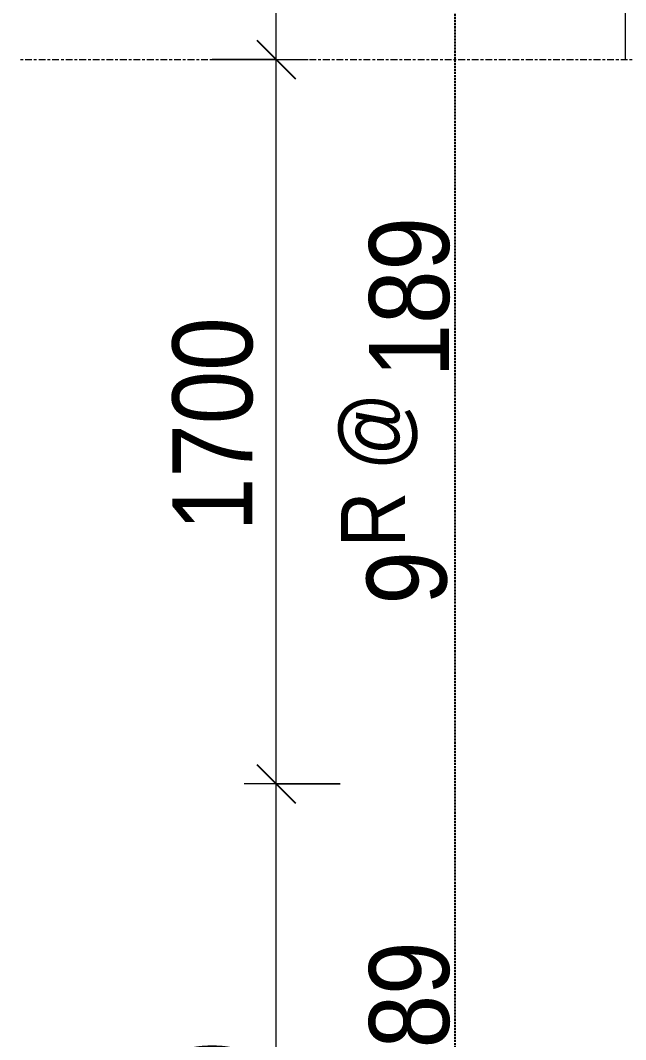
# Model space of a CAD drawing. Header units: millimetres. Extents: x -38913 to 20524, y -4975 to 129755.
# Drawn here: x 6159 to 7578, y 10100 to 12492 of the extents above; entities that cross this region are included whole.
import ezdxf

# ---------------------------------------------------------------- set-up
doc = ezdxf.new("R2010")
doc.units = ezdxf.units.MM
doc.linetypes.add('Centre', pattern=[31.75, 6.35, -4.7625, 15.875, -4.7625])
doc.linetypes.add('Hidden', pattern=[7.14375, 4.7625, -2.38125])
for name, color, linetype, lineweight in [('A-ANNO-DIMS', 211, 'Continuous', 9), ('A-ANNO-DIMS-75', 211, 'Continuous', 9), ('A-DETL-GENF', 92, 'Continuous', 18), ('A-DETL-GENF-3', 92, 'Hidden', 25), ('A-FLOR-LEVL-2', 51, 'Centre', 9), ('A-WALL', 113, 'Continuous', 18), ('S-STRS-IDEN-1', 31, 'Continuous', 9)]:
    doc.layers.add(name, color=color, linetype=linetype, lineweight=lineweight)
doc.styles.add('UTM Avo_1', font='', dxfattribs={"width": 0.9, "height": 187.5})
doc.styles.add('UTM Avo_2', font='', dxfattribs={"width": 0.9, "height": 150})
doc.styles.add('UTM Avo_3', font='', dxfattribs={"width": 0.9, "height": 187.5})
doc.styles.get('UTM Avo_1').set_extended_font_data('UTM Avo')
doc.styles.get('UTM Avo_2').set_extended_font_data('UTM Avo')
doc.styles.get('UTM Avo_3').set_extended_font_data('UTM Avo')
doc.dimstyles.new('1_Dim_chi_tiet_2_5_2', dxfattribs={"dimscale": 304.8, "dimtxt": 187.368928, "dimasz": 0.295276, "dimexe": 0.246063, "dimexo": 0.0625, "dimgap": 0.024606, "dimtad": 1, "dimdec": 0, "dimrnd": 5, "dimzin": 0, "dimdsep": 46, "dimtxsty": 'UTM Avo_1', "dimblk1": 'OBLIQUE', "dimblk2": 'OBLIQUE', "dimsah": 1, "dimcen": 0.09, "dimdle": 0.246063, "dimazin": 0, "dimtfac": 1, "dimtdec": 4, "dimtix": 1, "dimtmove": 0, "dimatfit": 3, "dimfxl": 0.492126, "dimfxlon": 1, "dimtvp": 1, "dimtolj": 1, "dimtzin": 0, "dimarcsym": 2})

# ---------------------------------------------------------------- blocks, each defined once
blk = doc.blocks.new('BORDER VIEW - BORDER VIEW-3762793-TKCS_THANG BỘ TB4 - MẶT CẮT')
at = {"layer": 'A-DETL-GENF-3'}
blk.add_line((-127662.6, -2350), (-127662.6, 34015.2), dxfattribs=at)
blk = doc.blocks.new('DIMBLOCK163-TKCS_THANG BỘ TB4 - MẶT CẮT')
at = {"layer": 'A-ANNO-DIMS-75', "lineweight": 25}
for p, q in [((6758.8, 10700), (6713.8, 10745)), ((6758.8, 10700), (6803.8, 10655)), ((6758.8, 9000), (6713.8, 9045)), ((6758.8, 9000), (6803.8, 8955))]:
    blk.add_line(p, q, dxfattribs=at)
at = {"layer": 'A-ANNO-DIMS-75'}
for p, q in [((6908.8, 10700), (6683.8, 10700)), ((6758.8, 9000), (6758.8, 10700)), ((6758.8, 10700), (6908.8, 10700)), ((6608.8, 9000), (6833.8, 9000)), ((6758.8, 9000), (6608.8, 9000))]:
    blk.add_line(p, q, dxfattribs=at)
at = {"layer": 'A-ANNO-DIMS-75', "color": 0, "insert": (6515.3, 9593.2), "char_height": 187.5, "width": 616.236, "attachment_point": 1, "rotation": 90, "line_spacing_factor": 1.110334, "style": 'UTM Avo_1'}
blk.add_mtext('1700', dxfattribs=at)
blk = doc.blocks.new('_Oblique')
at = {"color": 0, "linetype": 'ByBlock', "lineweight": -2}
blk.add_line((-0.5, -0.5), (0.5, 0.5), dxfattribs=at)
blk = doc.blocks.new('DIMBLOCK164-TKCS_THANG BỘ TB4 - MẶT CẮT')
at = {"layer": 'A-ANNO-DIMS-75', "lineweight": 25}
for p, q in [((6758.8, 12400), (6713.8, 12445)), ((6758.8, 12400), (6803.8, 12355)), ((6758.8, 10700), (6713.8, 10745)), ((6758.8, 10700), (6803.8, 10655))]:
    blk.add_line(p, q, dxfattribs=at)
at = {"layer": 'A-ANNO-DIMS-75'}
for p, q in [((6608.8, 12400), (6833.8, 12400)), ((6758.8, 12400), (6608.8, 12400)), ((6758.8, 10700), (6758.8, 12400)), ((6908.8, 10700), (6683.8, 10700)), ((6758.8, 10700), (6908.8, 10700))]:
    blk.add_line(p, q, dxfattribs=at)
at = {"layer": 'A-ANNO-DIMS-75', "color": 0, "insert": (6515.3, 11293.2), "char_height": 187.5, "width": 616.236, "attachment_point": 1, "rotation": 90, "line_spacing_factor": 1.110334, "style": 'UTM Avo_1'}
blk.add_mtext('1700', dxfattribs=at)
blk = doc.blocks.new('DIMBLOCK165-TKCS_THANG BỘ TB4 - MẶT CẮT')
at = {"layer": 'A-ANNO-DIMS-75', "lineweight": 25}
for p, q in [((6758.8, 14100), (6713.8, 14145)), ((6758.8, 14100), (6803.8, 14055)), ((6758.8, 12400), (6713.8, 12445)), ((6758.8, 12400), (6803.8, 12355))]:
    blk.add_line(p, q, dxfattribs=at)
at = {"layer": 'A-ANNO-DIMS-75'}
for p, q in [((6908.8, 14100), (6683.8, 14100)), ((6758.8, 12400), (6758.8, 14100)), ((6758.8, 14100), (6908.8, 14100)), ((6608.8, 12400), (6833.8, 12400)), ((6758.8, 12400), (6608.8, 12400))]:
    blk.add_line(p, q, dxfattribs=at)
at = {"layer": 'A-ANNO-DIMS-75', "color": 0, "insert": (6515.3, 12993.2), "char_height": 187.5, "width": 616.236, "attachment_point": 1, "rotation": 90, "line_spacing_factor": 1.110334, "style": 'UTM Avo_1'}
blk.add_mtext('1700', dxfattribs=at)
blk = doc.blocks.new('M_Stair Run Tag - Standard-143073-TKCS_THANG BỘ TB4 - MẶT CẮT')
at = {"layer": 'S-STRS-IDEN-1', "insert": (-127929, 28395.1), "char_height": 150, "width": 705.375, "attachment_point": 2, "rotation": 90, "line_spacing_factor": 1.107334, "style": 'UTM Avo_2'}
blk.add_mtext('\\pt857.25,1714.5,2571.75,3429,4286.25,5143.5,6000.75,6858,7715.25,8572.5,9429.75,10287,11144.25,12001.5,12858.75,13716,14573.25,15430.5,16287.75,17145,18002.25,18859.5,19716.75,20574,21431.25,22288.5,23145.75,24003,24860.25,25717.5,26574.75,27432;R @', dxfattribs=at)

msp = doc.modelspace()

# ---------------------------------------------------------------- linework, layer by layer
at = {"layer": 'A-FLOR-LEVL-2'}
msp.add_line((6158.8, 12400), (16513.9, 12400), dxfattribs=at)
at = {"layer": 'A-WALL'}
msp.add_line((7578.4, 12400), (7578.4, 13400), dxfattribs=at)

# ---------------------------------------------------------------- block references
at = {"layer": 'A-DETL-GENF'}
msp.add_blockref('BORDER VIEW - BORDER VIEW-3762793-TKCS_THANG BỘ TB4 - MẶT CẮT', (134840.9, 0), dxfattribs=at)
at = {"layer": 'S-STRS-IDEN-1'}
msp.add_blockref('M_Stair Run Tag - Standard-143073-TKCS_THANG BỘ TB4 - MẶT CẮT', (134839.7, -16957.9), dxfattribs=at)

# ---------------------------------------------------------------- texts
at = {"layer": 'S-STRS-IDEN-1', "char_height": 187.5, "rotation": 90, "line_spacing_factor": 1.107334, "style": 'UTM Avo_3'}
for s, insert, width, attachment_point in [('\\pt857.25,1714.5,2571.75,3429,4286.25,5143.5,6000.75,6858,7715.25,8572.5,9429.75,10287,11144.25,12001.5,12858.75,13716,14573.25,15430.5,16287.75,17145,18002.25,18859.5,19716.75,20574,21431.25,22288.5,23145.75,24003,24860.25,25717.5,26574.75,27432;189', (7071.8, 11653.9), 379.35, 4), ('\\pt857.25,1714.5,2571.75,3429,4286.25,5143.5,6000.75,6858,7715.25,8572.5,9429.75,10287,11144.25,12001.5,12858.75,13716,14573.25,15430.5,16287.75,17145,18002.25,18859.5,19716.75,20574,21431.25,22288.5,23145.75,24003,24860.25,25717.5,26574.75,27432;9', (7066, 11246.4), 124.875, 6), ('\\pt857.25,1714.5,2571.75,3429,4286.25,5143.5,6000.75,6858,7715.25,8572.5,9429.75,10287,11144.25,12001.5,12858.75,13716,14573.25,15430.5,16287.75,17145,18002.25,18859.5,19716.75,20574,21431.25,22288.5,23145.75,24003,24860.25,25717.5,26574.75,27432;189', (7071.8, 9953.9), 379.35, 4)]:
    msp.add_mtext(s, dxfattribs=dict(at, insert=insert, width=width, attachment_point=attachment_point))

# ---------------------------------------------------------------- dimensions: what is measured, and where the dimension line sits
at = {"layer": 'A-ANNO-DIMS'}
for base, p1, p2, picture, middle in [((6758.8, 14100), (6608.8, 12400), (6908.8, 14100), 'DIMBLOCK165-TKCS_THANG BỘ TB4 - MẶT CẮT', (6654.3, 13250)), ((6758.8, 12400), (6908.8, 10700), (6608.8, 12400), 'DIMBLOCK164-TKCS_THANG BỘ TB4 - MẶT CẮT', (6654.3, 11550)), ((6758.8, 10700), (6608.8, 9000), (6908.8, 10700), 'DIMBLOCK163-TKCS_THANG BỘ TB4 - MẶT CẮT', (6654.3, 9850))]:
    dim = msp.add_linear_dim(base=base, p1=p1, p2=p2, angle=90, dimstyle='1_Dim_chi_tiet_2_5_2', override={"dimpost": '<>', "dimfxl": 1726.26765}, dxfattribs=at)
    dim.commit()
    dim.dimension.update_dxf_attribs({"geometry": picture, "text_midpoint": middle})

doc.saveas('drawing.dxf')
